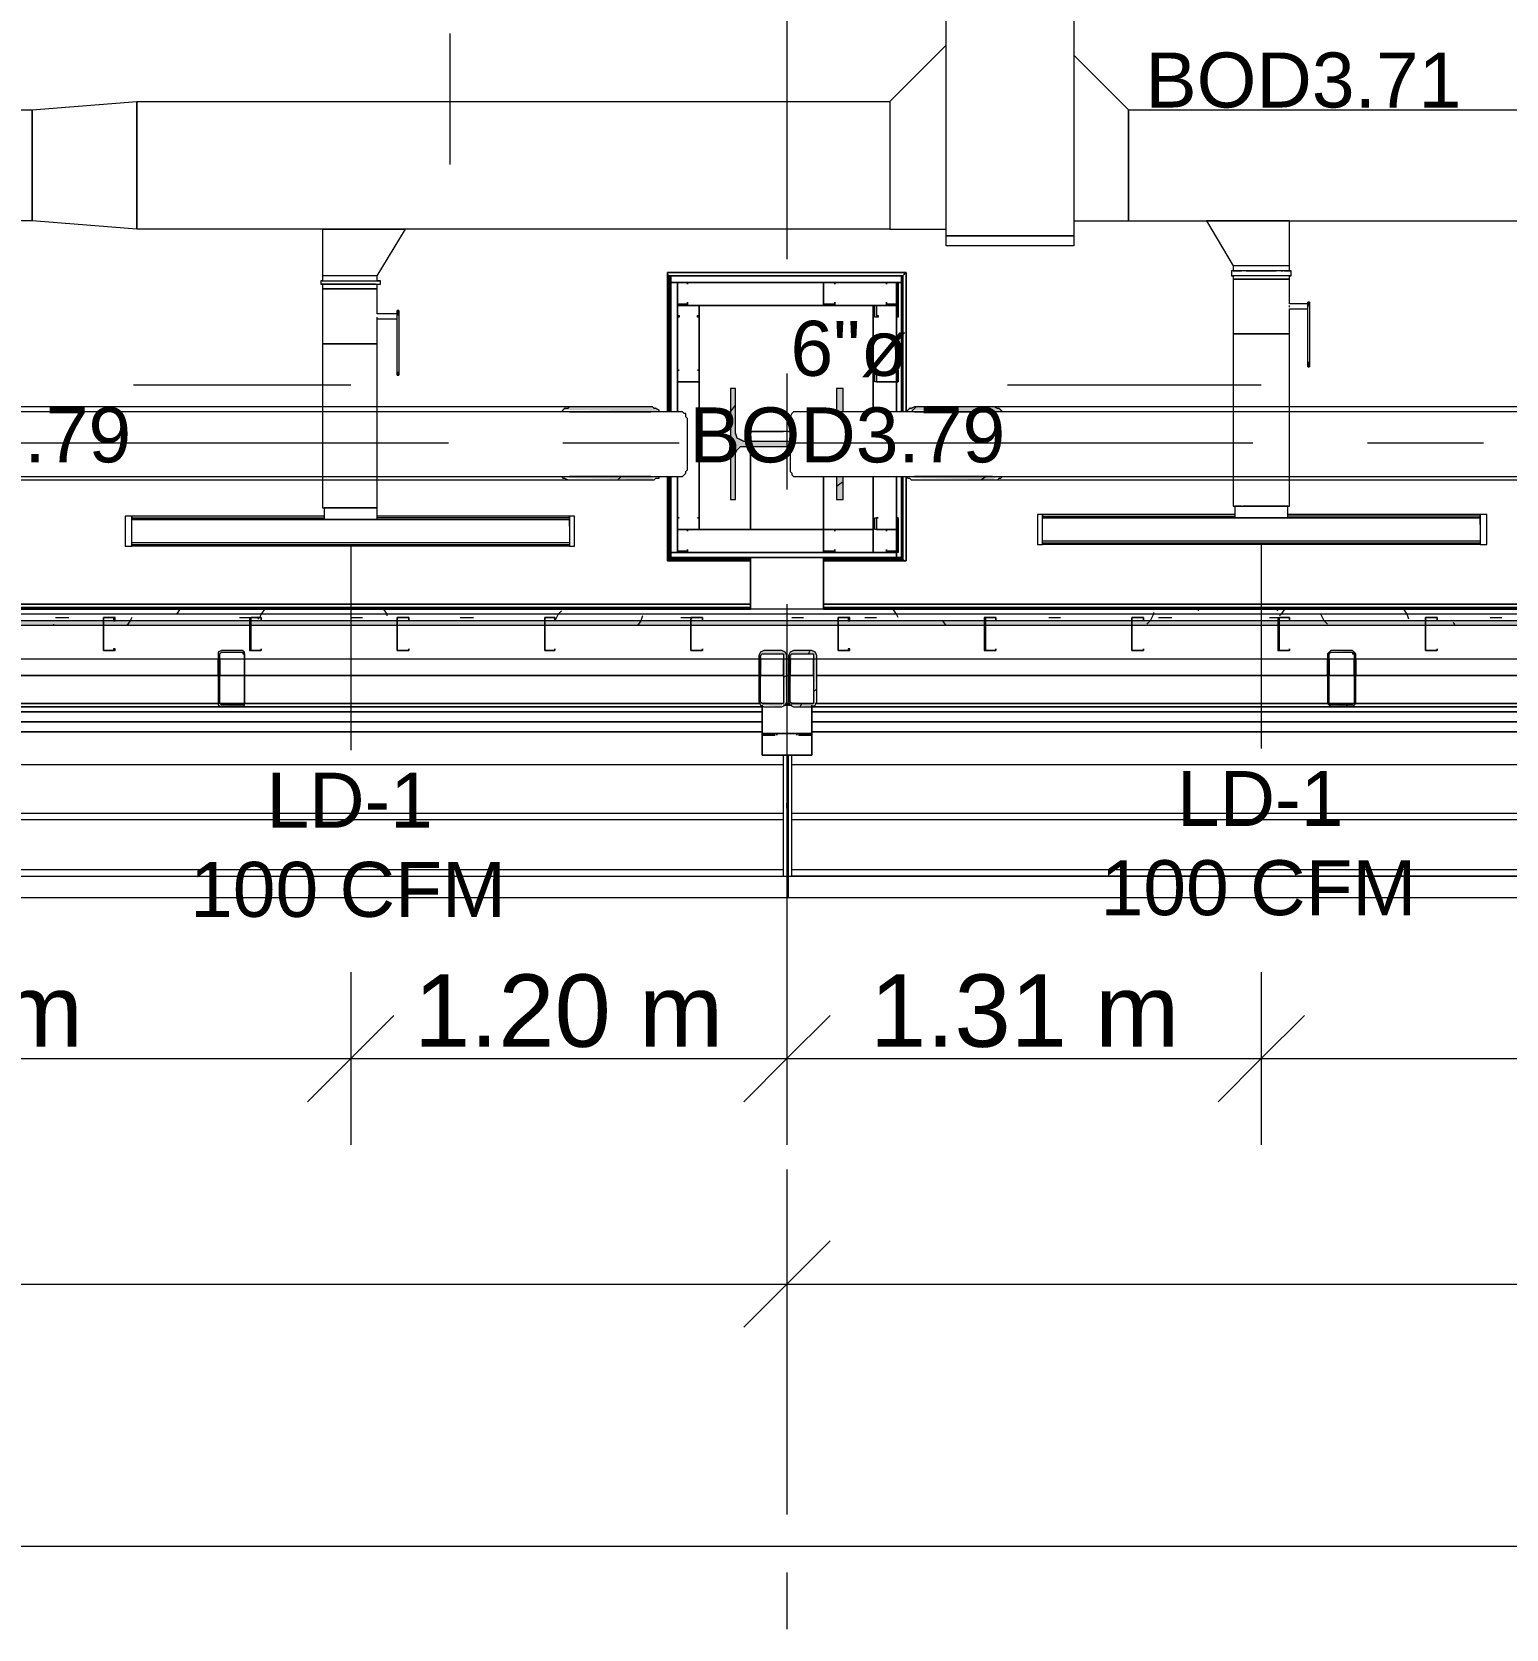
# Model space of a CAD drawing. Header units: metres. Extents: x -2 to 237, y -8 to 52.
# Drawn here: x 14.721 to 18.795, y 7.366 to 11.78 of the extents above; entities that cross this region are included whole.
import ezdxf

# ---------------------------------------------------------------- set-up
doc = ezdxf.new("R2010")
doc.units = ezdxf.units.M
doc.layers.add('HVAC - Ductos', color=5, linetype='Continuous', lineweight=0)
doc.layers.add('PDF3_Text', color=7, linetype='Continuous', lineweight=0)
doc.layers.add('PDF3_Geometry', color=7, linetype='Continuous', lineweight=0, true_color=0xaaaaaa)
doc.layers.add('PDF3_Solid Fills', color=7, linetype='Continuous', lineweight=0, true_color=0xffffff)
doc.styles.add('PDF Helvetica', font='')
doc.styles.get('PDF Helvetica').set_extended_font_data('Helvetica')

msp = doc.modelspace()

# ---------------------------------------------------------------- hatches: boundary and pattern name
at = {"layer": 'PDF3_Solid Fills', "lineweight": 0, "transparency": 33554559}
h = msp.add_hatch(color=256, dxfattribs=at)
h.paths.add_polyline_path([(16.9449, 10.5518), (16.9449, 10.4876), (16.9632, 10.4876), (16.9632, 10.5518)])
h.paths.add_polyline_path([(16.6653, 10.6709), (16.6653, 10.7947), (16.6516, 10.7947), (16.6516, 10.4876), (16.6653, 10.4876), (16.6653, 10.6206), (16.6699, 10.6297), (16.6745, 10.6343), (16.8165, 10.6343), (16.8165, 10.648), (16.6882, 10.6526), (16.6791, 10.6572), (16.6699, 10.6572), (16.6699, 10.6709)])
h.paths.add_polyline_path([(16.9632, 10.7306), (16.9632, 10.7947), (16.9449, 10.7947), (16.9449, 10.7306)])
h = msp.add_hatch(color=256, dxfattribs=at)
h.paths.add_polyline_path([(16.1932, 10.5518), (16.207, 10.5472), (16.4361, 10.5426), (16.4361, 10.5472), (16.4453, 10.5518)])
h.paths.add_polyline_path([(16.4545, 10.7352), (16.4453, 10.7443), (16.1932, 10.7443), (16.1886, 10.7397), (16.1841, 10.7352), (16.4545, 10.7306)])
h = msp.add_hatch(color=256, dxfattribs=at)
h.paths.add_polyline_path([(17.1466, 10.5518), (17.1603, 10.5472), (17.3803, 10.5426), (17.3803, 10.5472), (17.3941, 10.5518)])
h.paths.add_polyline_path([(17.4033, 10.7352), (17.3941, 10.7443), (17.1466, 10.7443), (17.142, 10.7397), (17.1374, 10.7352), (17.4033, 10.7306)])
h = msp.add_hatch(color=256, dxfattribs=at)
h.paths.add_polyline_path([(7.6086, 10.1393), (7.6086, 10.153), (7.0265, 10.153), (7.0265, 10.1393)])
h.paths.add_polyline_path([(57.9571, 10.153), (57.9571, 10.1393), (58.6858, 10.1393), (58.6858, 10.153)])
h.paths.add_polyline_path([(57.1457, 10.153), (57.1457, 10.1393), (57.9525, 10.1393), (57.9525, 10.153)])
h.paths.add_polyline_path([(55.1153, 10.153), (55.1153, 10.1393), (57.1412, 10.1393), (57.1412, 10.153)])
h.paths.add_polyline_path([(53.0849, 10.153), (53.0849, 10.1393), (55.1107, 10.1393), (55.1107, 10.153)])
h.paths.add_polyline_path([(52.2736, 10.153), (52.2736, 10.1393), (53.0803, 10.1393), (53.0803, 10.153)])
h.paths.add_polyline_path([(50.2432, 10.153), (50.2432, 10.1393), (52.2691, 10.1393), (52.2691, 10.153)])
h.paths.add_polyline_path([(47.4015, 10.153), (47.4015, 10.1393), (50.2386, 10.1393), (50.2386, 10.153)])
h.paths.add_polyline_path([(45.3711, 10.153), (45.3711, 10.1393), (47.3969, 10.1393), (47.3969, 10.153)])
h.paths.add_polyline_path([(42.5294, 10.153), (42.5294, 10.1393), (45.3665, 10.1393), (45.3665, 10.153)])
h.paths.add_polyline_path([(40.4989, 10.153), (40.4989, 10.1393), (42.5248, 10.1393), (42.5248, 10.153)])
h.paths.add_polyline_path([(39.6877, 10.153), (39.6877, 10.1393), (40.4943, 10.1393), (40.4943, 10.153)])
h.paths.add_polyline_path([(37.6572, 10.153), (37.6572, 10.1393), (39.6831, 10.1393), (39.6831, 10.153)])
h.paths.add_polyline_path([(35.6268, 10.153), (35.6268, 10.1393), (37.6527, 10.1393), (37.6527, 10.153)])
h.paths.add_polyline_path([(34.8155, 10.153), (34.8155, 10.1393), (35.6222, 10.1393), (35.6222, 10.153)])
h.paths.add_polyline_path([(32.7851, 10.153), (32.7851, 10.1393), (34.8109, 10.1393), (34.8109, 10.153)])
h.paths.add_polyline_path([(30.7546, 10.153), (30.7546, 10.1393), (32.7805, 10.1393), (32.7805, 10.153)])
h.paths.add_polyline_path([(29.9434, 10.153), (29.9434, 10.1393), (30.75, 10.1393), (30.75, 10.153)])
h.paths.add_polyline_path([(27.913, 10.153), (27.913, 10.1393), (29.9388, 10.1393), (29.9388, 10.153)])
h.paths.add_polyline_path([(25.0712, 10.153), (25.0712, 10.1393), (27.9084, 10.1393), (27.9084, 10.153)])
h.paths.add_polyline_path([(23.0408, 10.153), (23.0408, 10.1393), (25.0666, 10.1393), (25.0666, 10.153)])
h.paths.add_polyline_path([(20.1991, 10.153), (20.1991, 10.1393), (23.0362, 10.1393), (23.0362, 10.153)])
h.paths.add_polyline_path([(18.1687, 10.153), (18.1687, 10.1393), (20.1945, 10.1393), (20.1945, 10.153)])
h.paths.add_polyline_path([(17.3574, 10.153), (17.3574, 10.1393), (18.1641, 10.1393), (18.1641, 10.153)])
h.paths.add_polyline_path([(15.327, 10.153), (15.327, 10.1393), (17.3528, 10.1393), (17.3528, 10.153)])
h.paths.add_polyline_path([(13.2966, 10.153), (13.2966, 10.1393), (15.3224, 10.1393), (15.3224, 10.153)])
h.paths.add_polyline_path([(12.4853, 10.153), (12.4853, 10.1393), (13.292, 10.1393), (13.292, 10.153)])
h.paths.add_polyline_path([(10.4548, 10.153), (10.4548, 10.1393), (12.4807, 10.1393), (12.4807, 10.153)])
h.paths.add_polyline_path([(8.4244, 10.153), (8.4244, 10.1393), (10.4502, 10.1393), (10.4502, 10.153)])
h.paths.add_polyline_path([(7.6131, 10.153), (7.6131, 10.1393), (8.4198, 10.1393), (8.4198, 10.153)])
h = msp.add_hatch(color=256, dxfattribs=at)
h.paths.add_polyline_path([(15.2445, 9.9193), (15.3035, 9.9147), (15.3041, 9.9147), (15.3041, 9.9193)])
h.paths.add_polyline_path([(15.3041, 10.066), (15.3086, 10.0614), (15.3086, 10.0706), (15.2353, 10.0706), (15.2353, 9.9193), (15.2445, 9.9238), (15.2399, 9.9238), (15.2399, 10.066)])
h.paths.add_polyline_path([(15.3086, 9.9238), (15.3041, 9.9238), (15.3086, 9.9193)])
for points in [[(16.7432, 9.9193), (16.7932, 9.9147), (16.7937, 9.9147), (16.7937, 9.9193), (16.8028, 9.9238), (16.8074, 10.0645), (16.8074, 10.066), (16.8028, 10.0706), (16.7341, 10.0706), (16.7295, 10.0614), (16.7295, 9.9284), (16.7341, 9.933), (16.7387, 10.0614), (16.7982, 10.0614), (16.7982, 9.9238), (16.7387, 9.9284), (16.7341, 9.9284), (16.7341, 9.9193)], [(16.8257, 9.9193), (16.8757, 9.9147), (16.8762, 9.9147), (16.8762, 9.9193), (16.8853, 9.9238), (16.8899, 10.0653), (16.8899, 10.066), (16.8853, 10.0706), (16.8165, 10.0706), (16.8119, 10.0614), (16.8119, 9.9284), (16.8165, 9.933), (16.8211, 10.0614), (16.8807, 10.0614), (16.8807, 9.9238), (16.8211, 9.9284), (16.8165, 9.9284), (16.8165, 9.9193)]]:
    msp.add_hatch(color=256, dxfattribs=at).paths.add_polyline_path(points)
h = msp.add_hatch(color=256, dxfattribs=at)
h.paths.add_polyline_path([(18.3061, 10.0706), (18.3703, 10.066), (18.3749, 10.0614), (18.3749, 9.9238), (18.3795, 10.066), (18.3749, 10.0706)])
h.paths.add_polyline_path([(18.3749, 9.9238), (18.3703, 9.9238), (18.3749, 9.9193)])
h.paths.add_polyline_path([(18.3061, 10.066), (18.3016, 10.066), (18.3016, 9.9238)])
h.paths.add_polyline_path([(18.3107, 9.9193), (18.3107, 9.9238), (18.3061, 9.9238)])
h.paths.add_polyline_path([(18.3107, 9.9193), (18.3698, 9.9147), (18.3703, 9.9147), (18.3703, 9.9193)])

# ---------------------------------------------------------------- linework, layer by layer
at = {"layer": 'HVAC - Ductos', "lineweight": 0}
for points in [[(17.2474, 11.2164), (17.2474, 11.8489), (17.6003, 11.8489), (17.6003, 11.2164)], [(17.2474, 11.2347), (17.2474, 11.7435), (17.0915, 11.5876), (17.0915, 11.2347), (15.0107, 11.2347), (15.0107, 11.5876), (17.0915, 11.5876), (17.0915, 11.2347)], [(14.722, 11.2576), (12.774, 11.2576), (12.774, 11.5647), (14.722, 11.5647)], [(17.6003, 11.1889), (17.2474, 11.1889), (17.2474, 11.2164), (17.6003, 11.2164)], [(18.1961, 11.1064), (18.1915, 11.1064), (18.1824, 11.1064), (18.1733, 11.1064), (18.1549, 11.1064), (18.1366, 11.1064), (18.1183, 11.1064), (18.0999, 11.1064), (18.0815, 11.1064), (18.0633, 11.1064), (18.0541, 11.1064), (18.0449, 11.1064), (18.0403, 11.1064), (18.0403, 11.0972), (18.0449, 11.0972), (18.0541, 11.0972), (18.0633, 11.0972), (18.0815, 11.0972), (18.0999, 11.0972), (18.1183, 11.0972), (18.1366, 11.0972), (18.1549, 11.0972), (18.1733, 11.0972), (18.1824, 11.0972), (18.1915, 11.0972), (18.1961, 11.0972)], [(18.1961, 10.9459), (18.1915, 10.9459), (18.1824, 10.9459), (18.1733, 10.9459), (18.1549, 10.9459), (18.1366, 10.9459), (18.1183, 10.9459), (18.0999, 10.9459), (18.0815, 10.9459), (18.0633, 10.9459), (18.0541, 10.9459), (18.0449, 10.9459), (18.0403, 10.9459), (18.0403, 10.4693), (18.0449, 10.4693), (18.0541, 10.4693), (18.0633, 10.4693), (18.0815, 10.4693), (18.0999, 10.4693), (18.1183, 10.4693), (18.1366, 10.4693), (18.1549, 10.4693), (18.1733, 10.4693), (18.1824, 10.4693), (18.1915, 10.4693), (18.1961, 10.4693)], [(15.6753, 10.9184), (15.6662, 10.9184), (15.657, 10.9184), (15.6386, 10.9184), (15.6203, 10.9184), (15.602, 10.9184), (15.5836, 10.9184), (15.5653, 10.9184), (15.547, 10.9184), (15.5332, 10.9184), (15.5286, 10.9184), (15.5241, 10.9184), (15.5241, 10.4647), (15.5286, 10.4647), (15.5332, 10.4647), (15.547, 10.4647), (15.5653, 10.4647), (15.5836, 10.4647), (15.602, 10.4647), (15.6203, 10.4647), (15.6386, 10.4647), (15.657, 10.4647), (15.6662, 10.4647), (15.6753, 10.4647)], [(18.2466, 10.868), (18.2466, 10.8634), (18.2466, 10.8589), (18.2466, 10.8543), (18.2466, 10.8589), (18.2466, 10.8634)], [(18.2512, 10.868), (18.2512, 10.8634), (18.2512, 10.8589), (18.2512, 10.8543), (18.2512, 10.8589), (18.2512, 10.8634)], [(15.7303, 10.8405), (15.7303, 10.836), (15.7303, 10.8314), (15.7303, 10.836)], [(15.7349, 10.8405), (15.7349, 10.836), (15.7349, 10.8314), (15.7349, 10.836)], [(15.5286, 10.4326), (15.5378, 10.4326), (15.547, 10.4326), (15.5653, 10.4326), (15.5836, 10.4326), (15.602, 10.4326), (15.6203, 10.4326), (15.6386, 10.4326), (15.6524, 10.4326), (15.6662, 10.4326), (15.6753, 10.4326), (15.6753, 10.4647), (15.6662, 10.4647), (15.6524, 10.4647), (15.6386, 10.4647), (15.6203, 10.4647), (15.602, 10.4647), (15.5836, 10.4647), (15.5653, 10.4647), (15.547, 10.4647), (15.5378, 10.4647), (15.5286, 10.4647)], [(14.9786, 10.3593), (14.997, 10.3593), (14.997, 10.4418), (14.9786, 10.4418)], [(14.997, 10.4326), (16.207, 10.4326), (14.997, 10.4326), (16.207, 10.4326), (16.207, 10.3684), (14.997, 10.3684)], [(16.2208, 10.3593), (16.2208, 10.4418), (16.207, 10.4418), (16.207, 10.3593)], [(17.4995, 10.3638), (17.5133, 10.3638), (17.5133, 10.4464), (17.4995, 10.4464)], [(17.5133, 10.4372), (18.7233, 10.4372), (17.5133, 10.4372), (18.7233, 10.4372), (18.7233, 10.373), (17.5133, 10.373)], [(18.7416, 10.3638), (18.7416, 10.4464), (18.7233, 10.4464), (18.7233, 10.3638)]]:
    msp.add_lwpolyline(points, close=True, dxfattribs=at)
for points in [[(15.877, 11.4134), (15.877, 11.7755)], [(17.6003, 11.716), (17.6003, 11.2576)], [(17.6003, 11.716), (17.7516, 11.5647), (17.7516, 11.2576)], [(14.722, 11.5647), (15.0107, 11.5876)], [(14.722, 11.2576), (14.722, 11.5647)], [(15.0107, 11.5876), (15.0107, 11.2347)], [(17.7516, 11.2576), (17.7516, 11.5647), (20.8316, 11.5647)], [(15.0107, 11.2347), (14.722, 11.2576)], [(17.6003, 11.2576), (17.7516, 11.2576)], [(17.7516, 11.2576), (20.8316, 11.2576)], [(18.1961, 11.1339), (18.1961, 11.2576), (18.187, 11.2576), (18.1733, 11.2576), (18.1458, 11.2576), (18.1183, 11.2576), (18.0403, 11.2576), (18.0128, 11.2576), (17.9899, 11.2576), (17.9716, 11.2576), (17.967, 11.2576), (18.0403, 11.1339)], [(17.967, 11.2576), (17.9716, 11.2576), (17.9899, 11.2576), (18.0128, 11.2576), (18.0403, 11.2576), (18.1183, 11.2576), (18.1458, 11.2576), (18.1733, 11.2576), (18.187, 11.2576), (18.1961, 11.2576)], [(15.6753, 11.1064), (15.7532, 11.2347), (15.7486, 11.2347), (15.7303, 11.2347), (15.7074, 11.2347), (15.6753, 11.2347), (15.602, 11.2347), (15.5699, 11.2347), (15.547, 11.2347), (15.5286, 11.2347), (15.5241, 11.2347), (15.5241, 11.1064)], [(15.5241, 11.2347), (15.5286, 11.2347), (15.547, 11.2347), (15.5699, 11.2347), (15.602, 11.2347), (15.6753, 11.2347), (15.7074, 11.2347), (15.7303, 11.2347), (15.7486, 11.2347), (15.7532, 11.2347)], [(18.1824, 11.1201), (18.1915, 11.1201), (18.1961, 11.1201), (18.1961, 11.1339), (18.1915, 11.1339), (18.1824, 11.1339), (18.1733, 11.1339), (18.1549, 11.1339), (18.1366, 11.1339), (18.1183, 11.1339), (18.0999, 11.1339), (18.0815, 11.1339), (18.0633, 11.1339), (18.0541, 11.1339), (18.0449, 11.1339), (18.0403, 11.1339), (18.0403, 11.1201), (18.0449, 11.1201), (18.0541, 11.1201), (18.0633, 11.1201)], [(18.0907, 11.1339), (18.0861, 11.1339)], [(18.1503, 11.1339), (18.1458, 11.1339)], [(15.5241, 11.0926), (15.5195, 11.0926), (15.5286, 11.0926), (15.5424, 11.0926), (15.5607, 11.0926), (15.5791, 11.0926), (15.602, 11.0926), (15.6203, 11.0926), (15.6432, 11.0926), (15.6616, 11.0926), (15.6708, 11.0926), (15.6799, 11.0926), (15.6845, 11.0926), (15.6799, 11.0926), (15.6753, 11.0926), (15.6753, 11.1064), (15.6662, 11.1064), (15.657, 11.1064), (15.6386, 11.1064), (15.6203, 11.1064), (15.602, 11.1064), (15.5836, 11.1064), (15.5653, 11.1064), (15.547, 11.1064), (15.5332, 11.1064), (15.5286, 11.1064), (15.5241, 11.1064), (15.5241, 11.0926), (15.5286, 11.0926), (15.5332, 11.0926)], [(15.5195, 11.0926), (15.5195, 11.0834)], [(15.5241, 11.0834), (15.5195, 11.0834), (15.5286, 11.0834), (15.5424, 11.0834), (15.5607, 11.0834), (15.5791, 11.0834), (15.602, 11.0834), (15.6203, 11.0834), (15.6432, 11.0834), (15.6616, 11.0834), (15.6708, 11.0834), (15.6799, 11.0834), (15.6845, 11.0834), (15.6845, 11.0926)], [(15.6708, 11.0834), (15.6662, 11.0834), (15.657, 11.0834), (15.6386, 11.0834), (15.6203, 11.0834), (15.602, 11.0834), (15.5836, 11.0834), (15.5653, 11.0834), (15.547, 11.0834), (15.5332, 11.0834), (15.5286, 11.0834), (15.5241, 11.0834), (15.5241, 11.0697), (15.5286, 11.0697), (15.5332, 11.0697), (15.547, 11.0697), (15.5653, 11.0697), (15.5836, 11.0697), (15.602, 11.0697), (15.6203, 11.0697), (15.6386, 11.0697), (15.657, 11.0697), (15.6662, 11.0697), (15.6753, 11.0697), (15.6753, 11.0834), (15.6799, 11.0834), (15.6845, 11.0834)], [(15.5424, 11.0926), (15.547, 11.0926)], [(15.5607, 11.0926), (15.5653, 11.0926), (15.5836, 11.0926), (15.602, 11.0926), (15.6203, 11.0926), (15.6386, 11.0926), (15.6432, 11.0926)], [(15.5745, 11.1064), (15.5699, 11.1064)], [(15.6341, 11.1064), (15.6295, 11.1064), (15.6249, 11.1064)], [(15.657, 11.0926), (15.6616, 11.0926)], [(15.6662, 11.0926), (15.6708, 11.0926)], [(18.1961, 11.1201), (18.2007, 11.1201), (18.1961, 11.1201), (18.1915, 11.1201), (18.1779, 11.1201), (18.1595, 11.1201), (18.1412, 11.1201), (18.1183, 11.1201), (18.0953, 11.1201), (18.077, 11.1201), (18.0587, 11.1201), (18.0449, 11.1201), (18.0403, 11.1201), (18.0357, 11.1201), (18.0357, 11.1064), (18.0403, 11.1064)], [(18.0403, 11.1201), (18.0357, 11.1201)], [(18.1961, 11.1064), (18.2007, 11.1064), (18.1961, 11.1064), (18.1915, 11.1064), (18.1779, 11.1064), (18.1595, 11.1064), (18.1412, 11.1064), (18.1183, 11.1064), (18.0953, 11.1064), (18.077, 11.1064), (18.0587, 11.1064), (18.0449, 11.1064), (18.0403, 11.1064), (18.0357, 11.1064)], [(18.2466, 11.0193), (18.2466, 11.0239), (18.2466, 11.0284), (18.1961, 11.0284), (18.1961, 11.0972), (18.1915, 11.0972), (18.1824, 11.0972), (18.1733, 11.0972), (18.1549, 11.0972), (18.1366, 11.0972), (18.1183, 11.0972), (18.0999, 11.0972), (18.0815, 11.0972), (18.0633, 11.0972), (18.0541, 11.0972), (18.0449, 11.0972), (18.0403, 11.0972), (18.0403, 10.9459), (18.0449, 10.9459), (18.0541, 10.9459), (18.0633, 10.9459), (18.0815, 10.9459), (18.0999, 10.9459), (18.1183, 10.9459), (18.1366, 10.9459), (18.1549, 10.9459), (18.1733, 10.9459), (18.1824, 10.9459), (18.1915, 10.9459), (18.1961, 10.9459), (18.1961, 11.0147), (18.2466, 11.0147)], [(18.077, 11.1201), (18.0815, 11.1201), (18.0999, 11.1201), (18.1183, 11.1201), (18.1366, 11.1201), (18.1549, 11.1201), (18.1595, 11.1201)], [(18.1733, 11.1201), (18.1779, 11.1201)], [(18.2007, 11.1064), (18.2007, 11.1201)], [(15.7303, 10.8405), (15.7303, 10.9964), (15.7303, 11.001), (15.7303, 11.0056), (15.7303, 11.0102), (15.7303, 11.0056), (15.7303, 11.001), (15.7303, 10.9964), (15.7303, 11.001), (15.6753, 11.001), (15.6753, 11.0697), (15.6662, 11.0697), (15.657, 11.0697), (15.6386, 11.0697), (15.6203, 11.0697), (15.602, 11.0697), (15.5836, 11.0697), (15.5653, 11.0697), (15.547, 11.0697), (15.5332, 11.0697), (15.5286, 11.0697), (15.5241, 11.0697), (15.5241, 10.9184), (15.5286, 10.9184), (15.5332, 10.9184), (15.547, 10.9184), (15.5653, 10.9184), (15.5836, 10.9184), (15.602, 10.9184), (15.6203, 10.9184), (15.6386, 10.9184), (15.657, 10.9184), (15.6662, 10.9184), (15.6753, 10.9184), (15.6753, 10.9872), (15.7303, 10.9872)], [(15.6753, 10.9872), (15.6753, 10.9918)], [(15.7303, 11.0102), (15.7303, 11.0056), (15.7303, 11.0102)], [(15.7349, 11.0102), (15.7303, 11.0102)], [(15.7349, 11.0102), (15.7349, 11.0056), (15.7349, 11.0102)], [(15.7349, 10.9964), (15.7349, 11.001), (15.7349, 11.0056), (15.7349, 11.0102), (15.7349, 11.0056), (15.7349, 11.001), (15.7349, 10.9964), (15.7349, 10.8405)], [(18.1961, 11.0193), (18.1961, 11.0239)], [(18.2512, 11.033), (18.2466, 11.033)], [(18.2466, 10.868), (18.2466, 11.0193), (18.2466, 11.0239), (18.2466, 11.0284), (18.2466, 11.033), (18.2466, 11.0284), (18.2466, 11.0239)], [(18.2512, 11.0193), (18.2512, 11.0239), (18.2512, 11.0284), (18.2512, 11.033), (18.2512, 11.0284), (18.2512, 11.0239), (18.2512, 11.0193), (18.2512, 10.868)], [(18.2466, 10.8543), (18.2466, 10.8589), (18.2466, 10.8543)], [(18.2512, 10.8543), (18.2512, 10.8589), (18.2512, 10.8543)], [(15.7303, 10.8314), (15.7349, 10.8314)], [(18.2466, 10.8543), (18.2512, 10.8543)], [(15.602, 10.8039), (15.0016, 10.8039)], [(18.1183, 10.8039), (17.417, 10.8039)], [(18.0633, 10.4693), (18.0541, 10.4693), (18.0449, 10.4693), (18.0449, 10.4372), (18.0541, 10.4372), (18.0633, 10.4372)], [(18.0678, 10.4372), (18.0815, 10.4372), (18.0999, 10.4372), (18.1183, 10.4372), (18.1366, 10.4372), (18.1549, 10.4372), (18.1733, 10.4372), (18.1824, 10.4372), (18.1915, 10.4372), (18.1915, 10.4693), (18.1824, 10.4693), (18.1733, 10.4693), (18.1549, 10.4693), (18.1366, 10.4693), (18.1183, 10.4693), (18.0999, 10.4693), (18.0815, 10.4693), (18.0678, 10.4693)], [(18.1915, 10.4693), (18.1961, 10.4693)], [(14.997, 10.4143), (14.997, 10.4188), (14.997, 10.4234), (14.997, 10.4418), (14.997, 10.4372), (15.5286, 10.4372)], [(15.5286, 10.4418), (14.997, 10.4418)], [(14.997, 10.4188), (14.997, 10.4234), (14.997, 10.428)], [(16.207, 10.4143), (16.207, 10.4188), (16.207, 10.4234), (16.207, 10.4418), (16.207, 10.4372), (15.6753, 10.4372)], [(16.207, 10.4418), (15.6753, 10.4418)], [(16.207, 10.428), (16.207, 10.4234), (16.207, 10.4188)], [(17.5133, 10.4188), (17.5133, 10.4234), (17.5133, 10.428), (17.5133, 10.4464), (17.5133, 10.4418), (18.0449, 10.4418)], [(18.0449, 10.4464), (17.5133, 10.4464)], [(17.5133, 10.4234), (17.5133, 10.428), (17.5133, 10.4326)], [(18.7233, 10.4188), (18.7233, 10.4234), (18.7233, 10.428), (18.7233, 10.4464), (18.7233, 10.4418), (18.1915, 10.4418)], [(18.7233, 10.4464), (18.1915, 10.4464)], [(18.7233, 10.4326), (18.7233, 10.428), (18.7233, 10.4234)], [(16.207, 10.3914), (16.207, 10.3822), (16.207, 10.3638), (16.207, 10.3593), (14.997, 10.3593), (14.997, 10.3638), (14.997, 10.3822), (14.997, 10.3914)], [(14.997, 10.3776), (14.997, 10.3822), (14.997, 10.3868)], [(16.207, 10.3868), (16.207, 10.3822), (16.207, 10.3776)], [(18.7233, 10.3959), (18.7233, 10.3868), (18.7233, 10.3684), (18.7233, 10.3638), (17.5133, 10.3638), (17.5133, 10.3684), (17.5133, 10.3868), (17.5133, 10.3959)], [(17.5133, 10.3822), (17.5133, 10.3868), (17.5133, 10.3914)], [(18.7233, 10.3914), (18.7233, 10.3868), (18.7233, 10.3822)], [(14.997, 10.3638), (16.207, 10.3638)], [(15.602, 10.3593), (15.602, 9.7956)], [(17.5133, 10.3684), (18.7233, 10.3684)], [(18.1183, 10.3638), (18.1183, 9.8001)]]:
    msp.add_lwpolyline(points, dxfattribs=at)
at = {"layer": 'HVAC - Ductos', "color": 252, "lineweight": 0, "true_color": 0x939598}
for points in [[(15.602, 9.1814), (15.602, 8.943), (15.602, 8.7047)], [(16.8074, 9.1814), (16.8074, 8.943), (16.8074, 8.7047)], [(18.1183, 9.1814), (18.1183, 8.943), (18.1183, 8.7047)], [(15.7211, 9.0622), (15.602, 8.943), (15.4828, 8.8238)], [(16.9266, 9.0622), (16.8074, 8.943), (16.6882, 8.8238)], [(18.2374, 9.0622), (18.1183, 8.943), (17.9991, 8.8238)], [(7.3656, 8.943), (8.9194, 8.943), (11.1194, 8.943), (13.2644, 8.943), (15.602, 8.943), (16.8074, 8.943), (18.1183, 8.943), (20.3183, 8.943), (22.5137, 8.943), (24.7092, 8.943), (26.0062, 8.943), (27.34, 8.943), (29.3934, 8.943), (31.8455, 8.943)], [(16.8074, 8.558), (16.8074, 8.3196), (16.8074, 8.0814)], [(16.9266, 8.4388), (16.8074, 8.3196), (16.6882, 8.2005)], [(7.3656, 8.3196), (16.8074, 8.3196), (26.0062, 8.3196), (35.2051, 8.3196), (44.4086, 8.3196), (53.6074, 8.3196), (58.4429, 8.3196)], [(7.3656, 7.5955), (58.4429, 7.5955)]]:
    msp.add_lwpolyline(points, dxfattribs=at)
at = {"layer": 'PDF3_Geometry', "lineweight": 0}
for points in [[(44.8348, 23.9902), (44.8348, 23.9857), (45.261, 23.9857), (45.3756, 23.9857), (45.3756, 24.1094), (44.8348, 24.1094), (44.8348, 34.0599), (45.3206, 34.0599), (45.3206, 34.1699), (58.6399, 34.1699), (58.6399, 24.0086), (57.0037, 24.0086), (57.0037, 23.9902), (58.6399, 23.9902), (58.6399, 22.5006), (57.5812, 22.5006), (57.5812, 22.4869), (58.6399, 22.4869), (58.6399, 10.1851), (7.0265, 10.1851)], [(58.6537, 22.4869), (58.6537, 10.1851), (58.6537, 10.1714), (7.0265, 10.1714)], [(16.8074, 12.4218), (16.8074, 11.1522)], [(7.0265, 10.0476), (58.7775, 10.0476), (58.7775, 10.0706), (58.7775, 10.1393), (58.7775, 10.1851), (58.7775, 10.4784), (58.7775, 10.8818), (58.7775, 11.2897), (58.7775, 11.693)], [(17.1282, 11.1064), (16.4866, 11.1064), (17.1282, 11.1064)], [(16.8074, 10.836), (16.8074, 10.5151)], [(16.8165, 10.648), (16.6882, 10.648), (16.6791, 10.6526), (16.6699, 10.6572), (16.6653, 10.6709), (16.6653, 10.7947), (16.6516, 10.7947), (16.6516, 10.4876), (16.6653, 10.4876), (16.6653, 10.616), (16.6699, 10.6252), (16.6791, 10.6343), (16.6882, 10.6343), (16.8165, 10.6343)], [(16.9632, 10.7306), (16.9632, 10.7947), (16.9449, 10.7947), (16.9449, 10.7306)], [(16.2162, 10.7443), (12.4716, 10.7443), (12.467, 10.7443), (12.4624, 10.7397), (12.4578, 10.7352), (12.4532, 10.7306), (12.4532, 10.726), (12.4532, 10.7214), (12.4532, 10.5655), (12.4532, 10.5564), (12.4532, 10.5518), (12.4578, 10.5472), (12.4624, 10.5426), (12.467, 10.5426), (12.4716, 10.5426), (16.2162, 10.5426)], [(12.609, 10.5518), (16.5141, 10.5518), (16.5187, 10.5518), (16.5232, 10.5564), (16.5278, 10.561), (16.5278, 10.5655), (16.5324, 10.5701), (16.5324, 10.5747), (16.5324, 10.7076), (16.5324, 10.7122), (16.5278, 10.7168), (16.5278, 10.726), (16.5232, 10.726), (16.5187, 10.7306), (16.5141, 10.7306), (12.609, 10.7306)], [(16.4545, 10.7306), (16.4545, 10.7352), (16.4453, 10.7397), (16.4407, 10.7397), (16.4361, 10.7443), (16.427, 10.7443), (16.2162, 10.7443), (16.207, 10.7443), (16.2024, 10.7397), (16.1932, 10.7397), (16.1886, 10.7352), (16.1841, 10.7306)], [(16.207, 10.7306), (16.2116, 10.7306), (16.2162, 10.7306), (16.427, 10.7306), (16.4315, 10.7306)], [(16.6516, 10.7306), (16.6653, 10.7488)], [(21.0287, 10.7306), (16.8303, 10.7306), (16.8257, 10.7306), (16.8211, 10.726), (16.8165, 10.7168), (16.8165, 10.7122), (16.8165, 10.7076), (16.8165, 10.5747), (16.8165, 10.5701), (16.8165, 10.5655), (16.8211, 10.561), (16.8211, 10.5564), (16.8257, 10.5518), (16.8303, 10.5518), (21.0287, 10.5518)], [(17.4033, 10.7306), (17.3987, 10.7352), (17.3941, 10.7397), (17.3895, 10.7397), (17.3803, 10.7443), (17.3757, 10.7443), (17.1649, 10.7443), (17.1603, 10.7443), (17.1512, 10.7397), (17.1466, 10.7397), (17.142, 10.7352), (17.1374, 10.7306)], [(17.1512, 10.7306), (17.1649, 10.7443)], [(17.1603, 10.7306), (17.1649, 10.7306), (17.3757, 10.7306), (17.3803, 10.7306)], [(20.9737, 10.7306), (20.9691, 10.7352), (20.9645, 10.7397), (20.9599, 10.7443), (20.9553, 10.7443), (17.3757, 10.7443)], [(15.8724, 10.6434), (14.6028, 10.6434)], [(16.5095, 10.6434), (16.1886, 10.6434)], [(16.8165, 10.6755), (16.8119, 10.6755), (16.8165, 10.6755), (16.7065, 10.6755), (16.7845, 10.6755), (16.7891, 10.6755), (16.7937, 10.6755), (16.7982, 10.6755), (16.7937, 10.6755), (16.7891, 10.6755), (16.7845, 10.6755)], [(18.0953, 10.6434), (16.8257, 10.6434)], [(18.7324, 10.6434), (18.4116, 10.6434)], [(16.1841, 10.5518), (16.1886, 10.5472), (16.1932, 10.5472), (16.2024, 10.5426), (16.207, 10.5426), (16.2162, 10.5426), (16.427, 10.5426), (16.4361, 10.5426), (16.4407, 10.5426), (16.4453, 10.5472), (16.4545, 10.5472), (16.4545, 10.5518)], [(16.4315, 10.5518), (16.427, 10.5518), (16.2162, 10.5518), (16.2116, 10.5518), (16.207, 10.5518)], [(16.3399, 10.5426), (16.3491, 10.5518)], [(16.4866, 10.5518), (16.4866, 10.3272), (16.4866, 10.5518)], [(16.5049, 10.5518), (16.5049, 10.4051)], [(16.5049, 10.341), (16.5049, 10.5518)], [(16.9082, 10.4051), (16.9082, 10.5518), (16.9082, 10.4051)], [(16.9449, 10.5518), (16.9449, 10.4876), (16.9632, 10.4876), (16.9632, 10.5518)], [(17.1374, 10.5518), (17.142, 10.5472), (17.1466, 10.5472), (17.1512, 10.5426), (17.1603, 10.5426), (17.1649, 10.5426), (17.3757, 10.5426), (17.3803, 10.5426), (17.3895, 10.5426), (17.3941, 10.5472), (17.3987, 10.5472), (17.4033, 10.5518)], [(17.3757, 10.5518), (17.1649, 10.5518), (17.1603, 10.5518)], [(17.3437, 10.5426), (17.3574, 10.5518)], [(17.3757, 10.5426), (20.9553, 10.5426), (20.9599, 10.5426), (20.9645, 10.5426), (20.9691, 10.5472), (20.9737, 10.5518)], [(16.9449, 10.5243), (16.9632, 10.538)], [(16.5049, 10.4051), (16.5049, 10.341)], [(16.4866, 10.3272), (17.1237, 10.3272), (16.4866, 10.3272)], [(16.9082, 10.3272), (17.1282, 10.3272)], [(16.9082, 10.3272), (17.1282, 10.3272)], [(16.8074, 10.1988), (16.8074, 9.2684)], [(7.7094, 10.1851), (16.7065, 10.1851)], [(7.7094, 10.1851), (16.7065, 10.1851)], [(7.7094, 10.1851), (16.7065, 10.1851)], [(16.7065, 10.1851), (7.7094, 10.1851)], [(7.7094, 10.1851), (16.7065, 10.1851)], [(7.7094, 10.1851), (16.7065, 10.1851)], [(15.3224, 10.153), (14.919, 10.153), (14.5111, 10.153), (14.1078, 10.153), (13.6999, 10.153), (13.2966, 10.153)], [(17.3528, 10.153), (16.9495, 10.153), (16.5415, 10.153), (16.1382, 10.153), (15.7303, 10.153), (15.327, 10.153)], [(16.9082, 10.1851), (25.9054, 10.1851)], [(16.9082, 10.1851), (25.9054, 10.1851)], [(16.9082, 10.1851), (25.9054, 10.1851)], [(25.9054, 10.1851), (16.9082, 10.1851)], [(16.9082, 10.1851), (25.9054, 10.1851)], [(16.9082, 10.1851), (25.9054, 10.1851)], [(18.1641, 10.153), (17.7607, 10.153), (17.3574, 10.153)], [(20.1945, 10.153), (19.7912, 10.153), (19.3833, 10.153), (18.9799, 10.153), (18.572, 10.153), (18.1687, 10.153)], [(15.3224, 10.1393), (14.919, 10.1393), (14.5111, 10.1393), (14.1078, 10.1393), (13.6999, 10.1393), (13.2966, 10.1393), (12.8886, 10.1393), (12.4853, 10.1393)], [(17.3528, 10.1393), (16.9495, 10.1393), (16.5415, 10.1393), (16.1382, 10.1393), (15.7303, 10.1393), (15.327, 10.1393)], [(20.1945, 10.1393), (19.7912, 10.1393), (19.3833, 10.1393), (18.9799, 10.1393), (18.572, 10.1393), (18.1687, 10.1393), (17.7607, 10.1393), (17.3574, 10.1393)], [(16.867, 10.0614), (16.8716, 10.0706)], [(18.3749, 10.0614), (18.3749, 10.066)], [(15.2353, 10.0018), (15.2353, 10.0476)], [(15.2399, 10.0476), (15.2399, 10.0018)], [(16.7295, 10.0476), (16.7295, 10.0018)], [(16.7341, 10.0476), (16.7341, 10.0018)], [(16.7982, 9.9972), (16.8074, 10.0018), (16.8074, 10.0476)], [(16.7982, 10.0018), (16.7982, 10.0476)], [(16.8119, 10.0476), (16.8119, 10.0018)], [(16.8165, 10.0476), (16.8165, 10.0018)], [(16.8807, 10.0018), (16.8807, 10.0476)], [(16.8899, 10.0018), (16.8899, 10.0476)], [(18.3016, 10.0018), (18.3016, 10.0476)], [(18.3061, 10.0476), (18.3061, 10.0018)], [(18.3749, 10.0018), (18.3749, 10.0476)], [(18.3795, 10.0476), (18.3795, 10.0018)], [(15.3086, 10.011), (15.3086, 10.0155)], [(16.8119, 10.011), (16.8165, 10.0155)], [(18.3016, 9.988), (18.3061, 9.9926)], [(15.2353, 9.9376), (15.2399, 9.9422)], [(16.7295, 9.9284), (16.7341, 9.933)], [(16.8807, 9.956), (16.8899, 9.9651)], [(18.3749, 9.9376), (18.3795, 9.9422)], [(13.7549, 9.4472), (16.7982, 9.4472), (16.7982, 9.7818), (16.7799, 9.7818), (16.7753, 9.7818), (16.7799, 9.7818), (16.8349, 9.7818), (16.8395, 9.7818), (16.8349, 9.7818), (16.8395, 9.7818), (16.8349, 9.7818), (16.7799, 9.7818), (16.7753, 9.7818), (16.7799, 9.7818), (16.7387, 9.7818), (16.7387, 9.7864), (16.7387, 9.8322), (16.7387, 9.8368), (16.7387, 9.8414), (16.7387, 9.8459), (16.7387, 9.9147), (16.7387, 9.9193), (16.7387, 9.9147), (16.7387, 9.8459), (16.7387, 9.8414), (16.7387, 9.8368), (16.7387, 9.8322), (16.7387, 9.7864), (16.7387, 9.7818), (16.7799, 9.7818), (16.8349, 9.7818), (16.8257, 9.7818), (16.8349, 9.7818), (16.8211, 9.7818), (16.8119, 9.7818)], [(16.7982, 9.9193), (16.8211, 9.9193), (16.7982, 9.9193)], [(16.7982, 9.9193), (16.8211, 9.9193), (16.7982, 9.9193)], [(16.8441, 9.9147), (16.8487, 9.9238)], [(18.352, 9.9147), (18.3566, 9.9193)], [(15.2353, 9.8459), (15.3086, 9.8459)], [(18.3016, 9.8459), (18.3749, 9.8459)], [(16.7799, 9.8368), (16.7799, 9.8414), (16.7799, 9.8368)], [(16.7799, 9.8414), (16.7799, 9.8368)], [(16.8349, 9.8368), (16.8349, 9.8414)], [(7.6131, 9.7818), (7.6086, 9.7818), (7.6131, 9.7818), (7.6131, 9.4472), (7.604, 9.4472), (10.6794, 9.4472), (10.6748, 9.4472), (13.7457, 9.4472), (13.7412, 9.4472), (16.8119, 9.4472), (16.8074, 9.4472), (19.8783, 9.4472), (19.8737, 9.4472), (22.9445, 9.4472), (22.94, 9.4472), (26.0108, 9.4472), (26.0062, 9.4472), (29.0772, 9.4472), (29.0726, 9.4472), (32.1434, 9.4472)], [(13.7457, 9.4472), (13.7412, 9.4472), (13.7412, 9.4334), (13.7412, 9.4151), (13.7412, 9.406), (13.7412, 9.3922), (13.7412, 9.3876), (16.8119, 9.3876), (16.8119, 9.3922), (16.8119, 9.406), (16.8119, 9.4151), (16.8119, 9.4334), (16.8119, 9.4472), (16.8119, 9.7818), (16.8074, 9.7818), (16.8074, 9.4472)], [(16.7982, 9.7543), (13.7549, 9.7543)], [(16.7891, 9.7818), (16.7799, 9.7818), (16.7891, 9.7818)], [(16.7891, 9.7818), (16.7799, 9.7818), (16.7891, 9.7818)], [(16.7982, 9.7818), (16.7937, 9.7818), (16.8074, 9.7818)], [(16.8119, 9.4472), (16.8074, 9.4472), (16.8074, 9.4334), (16.8074, 9.4151), (16.8074, 9.406), (16.8074, 9.3922), (16.8074, 9.3876), (19.8783, 9.3876), (19.8783, 9.3922), (19.8783, 9.406), (19.8783, 9.4151), (19.8783, 9.4334), (19.8783, 9.4472), (19.8783, 9.7818), (19.8737, 9.7818), (19.8599, 9.7818), (19.8737, 9.7818), (19.8783, 9.7818), (19.8875, 9.7818)], [(19.8645, 9.4472), (16.8211, 9.4472), (16.8211, 9.7818)], [(19.8645, 9.7543), (16.8211, 9.7543)], [(16.8074, 9.6351), (16.8074, 9.6488)], [(13.7549, 9.6214), (16.7982, 9.6214)], [(16.7982, 9.603), (13.7549, 9.603)], [(16.8211, 9.6214), (19.8645, 9.6214)], [(19.8645, 9.603), (16.8211, 9.603)], [(13.7549, 9.4655), (16.7982, 9.4655)], [(16.8211, 9.4655), (19.8645, 9.4655)], [(16.7982, 9.3876), (16.8074, 9.3876)], [(16.8119, 9.3876), (16.8211, 9.3876)], [(16.8074, 9.2684), (16.8074, 8.7918)]]:
    msp.add_lwpolyline(points, dxfattribs=at)
for points in [[(16.4774, 10.7306), (16.4774, 11.1155), (16.4774, 11.111), (16.482, 11.1064), (16.4866, 11.1064), (16.4866, 10.7306), (16.4866, 11.1064), (16.482, 11.1064), (16.4774, 11.111), (16.4774, 11.1155), (16.4774, 10.7306), (16.4774, 11.1155)], [(17.1282, 11.1064), (17.1282, 10.7306), (17.1282, 11.1064), (17.1282, 10.7306), (17.1282, 11.1064), (17.1328, 11.111), (17.1282, 11.1064), (17.1282, 11.0239), (17.1282, 10.7306), (17.1282, 11.1064), (17.1282, 10.7306), (17.1282, 11.1064), (17.1282, 10.7306), (17.1282, 11.1064), (17.1237, 11.1064), (17.1237, 10.7306), (17.1237, 11.088), (17.1099, 11.088), (16.5049, 11.088), (16.4866, 11.088), (16.4866, 10.7306), (16.4866, 11.1064), (16.4866, 10.7306), (16.4866, 11.1064), (16.4866, 10.7306), (16.4866, 11.0239), (16.4866, 11.1064), (17.1282, 11.1064), (16.482, 11.1064), (17.1282, 11.1064), (16.4866, 11.1064), (16.4866, 10.7306), (16.4866, 11.1064), (17.1282, 11.1064), (17.1328, 11.111), (17.1328, 11.1155), (17.1374, 11.1155), (17.1374, 10.7306), (17.1374, 11.1155), (16.4774, 11.1155), (17.1374, 11.1155), (16.4774, 11.1155), (17.1374, 11.1155), (17.1374, 10.7306), (17.1374, 11.1155), (17.1328, 11.1155), (17.1374, 11.1155), (17.1328, 11.1155), (17.1328, 11.111), (17.1282, 11.1064), (16.4866, 11.1064), (17.1282, 11.1064), (16.4866, 11.1064)], [(16.4774, 11.111), (16.482, 11.1064)], [(16.482, 10.7306), (16.482, 11.1064)], [(17.1237, 11.088), (17.1237, 11.1064), (16.4866, 11.1064), (16.4866, 11.088)], [(16.5049, 11.0239), (16.5049, 11.0284), (16.5049, 11.088), (16.5324, 11.088), (16.5324, 11.0834), (16.5324, 11.088), (16.5049, 11.088), (16.5049, 11.0284), (16.5324, 11.0284), (16.5324, 11.033), (16.5324, 11.0239)], [(16.5645, 11.0239), (16.5049, 11.0239), (16.5049, 11.088), (16.5049, 10.7306), (16.5049, 11.0239), (16.5645, 11.0239), (16.5645, 10.4051), (16.5049, 10.4051), (16.5645, 10.4051)], [(17.0458, 11.0239), (16.5645, 11.0239), (17.0458, 11.0239), (17.1099, 11.0239), (17.1099, 11.088), (17.1099, 10.7306), (17.1099, 11.0239), (17.0458, 11.0239), (17.0458, 10.7306)], [(16.9128, 11.0239), (16.9082, 11.0239), (16.9082, 11.0284), (16.9082, 11.088), (16.9128, 11.088), (16.9403, 11.088), (16.9403, 11.0834), (16.9403, 11.088), (16.9128, 11.088), (16.9082, 11.088), (16.9082, 11.0284), (16.9128, 11.0284), (16.9403, 11.0284), (16.9403, 11.033), (16.9403, 11.0239)], [(17.0824, 11.0834), (17.0824, 11.088)], [(17.1145, 11.088), (17.1145, 11.0284), (17.1145, 11.0239), (17.0824, 11.0239), (17.0824, 11.033), (17.0824, 11.0284), (17.1145, 11.0284), (17.1145, 11.088), (17.0824, 11.088)], [(16.5049, 11.0239), (16.5645, 11.0239), (16.5645, 10.9918), (16.5599, 10.9918), (16.5599, 10.9964), (16.5645, 10.9964), (16.5645, 11.0239), (16.5049, 11.0239), (16.5049, 10.9964), (16.5095, 10.9964), (16.5095, 10.9918), (16.5049, 10.9918)], [(17.0503, 11.0239), (17.0549, 11.0239), (17.1145, 11.0239), (17.1145, 10.9918), (17.1099, 10.9918), (17.1099, 10.9964), (17.1145, 10.9964), (17.1145, 11.0239), (17.0549, 11.0239), (17.0549, 10.9964), (17.0595, 10.9964), (17.0595, 10.9918), (17.0503, 10.9918)], [(16.5645, 10.813), (16.5049, 10.813), (16.5049, 10.8451), (16.5095, 10.8451), (16.5049, 10.8451), (16.5049, 10.813), (16.5645, 10.813), (16.5645, 10.8451)], [(16.5599, 10.8451), (16.5645, 10.8451)], [(17.1145, 10.813), (17.0549, 10.813), (17.0503, 10.813), (17.0503, 10.8451), (17.0595, 10.8451), (17.0549, 10.8451), (17.0549, 10.813), (17.1145, 10.813), (17.1145, 10.8451)], [(17.1099, 10.8451), (17.1145, 10.8451)], [(16.7065, 10.648), (16.7065, 10.6755)], [(16.7065, 10.4051), (16.7065, 10.6343)], [(16.4774, 10.318), (16.4774, 10.5518), (16.4774, 10.318), (16.482, 10.3226), (16.482, 10.5518), (16.482, 10.3226), (16.7065, 10.3226), (16.482, 10.3226)], [(16.7065, 10.318), (16.4774, 10.318), (16.482, 10.3226), (16.4866, 10.3272), (16.7065, 10.3272), (16.4866, 10.3272), (16.482, 10.3226), (16.4774, 10.318), (16.7065, 10.318), (16.4774, 10.318), (16.4774, 10.5518), (16.4774, 10.318)], [(17.1237, 10.5518), (17.1237, 10.3272), (17.1282, 10.3272), (17.1282, 10.5518), (17.1282, 10.3226), (17.1282, 10.5518), (17.1282, 10.3272), (17.1282, 10.3226), (17.1328, 10.318), (17.1374, 10.318), (17.1328, 10.318), (17.1282, 10.3226), (16.9082, 10.3226), (17.1282, 10.3226), (17.1328, 10.318), (17.1374, 10.318), (17.1374, 10.5518), (17.1374, 10.318), (16.9082, 10.318), (17.1374, 10.318), (16.9082, 10.318), (17.1374, 10.318), (17.1374, 10.5518), (17.1374, 10.318), (17.1328, 10.318), (17.1282, 10.3226), (17.1282, 10.3272), (17.1282, 10.5518), (17.1282, 10.3272), (16.9082, 10.3272), (17.1282, 10.3272), (17.0458, 10.3272), (16.4866, 10.3272), (16.4866, 10.5518), (16.4866, 10.4051), (16.4866, 10.3272), (16.4866, 10.5518), (16.4866, 10.3272), (16.4866, 10.5518), (16.4866, 10.3272), (16.4866, 10.5518), (16.4866, 10.341), (16.5049, 10.341), (17.0458, 10.341), (17.0458, 10.4051), (16.5645, 10.4051), (17.0458, 10.4051), (17.0458, 10.5518), (17.0458, 10.4051), (17.0458, 10.341), (17.1099, 10.341), (16.4866, 10.341), (16.4866, 10.3272), (16.7065, 10.3272), (16.4866, 10.3272), (16.7065, 10.3272), (16.4866, 10.3272), (17.1099, 10.3272), (17.1099, 10.5518), (17.1099, 10.341), (17.1099, 10.3272), (17.1237, 10.3272)], [(17.1282, 10.3272), (17.1282, 10.5518), (17.1282, 10.3226), (17.1282, 10.5518)], [(16.5645, 10.4097), (16.5645, 10.4051), (16.5049, 10.4051), (16.5049, 10.4097), (16.5049, 10.4372), (16.5095, 10.4372), (16.5049, 10.4372), (16.5049, 10.4097), (16.5049, 10.4051), (16.5645, 10.4051), (16.5645, 10.4097), (16.5645, 10.4372)], [(16.5599, 10.4372), (16.5645, 10.4372)], [(17.1145, 10.4097), (17.1145, 10.4051), (17.0549, 10.4051), (17.0503, 10.4051), (17.0503, 10.4097), (17.0503, 10.4372), (17.0595, 10.4372), (17.0549, 10.4372), (17.0549, 10.4097), (17.0549, 10.4051), (17.1145, 10.4051), (17.1145, 10.4097), (17.1145, 10.4372)], [(17.1099, 10.4372), (17.1145, 10.4372)], [(16.5049, 10.341), (16.5049, 10.3456), (16.5049, 10.4051), (16.5324, 10.4051), (16.5324, 10.4005), (16.5324, 10.4051), (16.5049, 10.4051), (16.5049, 10.3456), (16.5324, 10.3456), (16.5324, 10.3501), (16.5324, 10.341)], [(16.9128, 10.341), (16.9082, 10.341), (16.9082, 10.3456), (16.9082, 10.4051), (16.9128, 10.4051), (16.9403, 10.4051), (16.9403, 10.4005), (16.9403, 10.4051), (16.9128, 10.4051), (16.9082, 10.4051), (16.9082, 10.3456), (16.9128, 10.3456), (16.9403, 10.3456), (16.9403, 10.3501), (16.9403, 10.341)], [(17.0824, 10.4005), (17.0824, 10.4051)], [(17.1145, 10.4051), (17.1145, 10.3456), (17.1145, 10.341), (17.0824, 10.341), (17.0824, 10.3501), (17.0824, 10.3456), (17.1145, 10.3456), (17.1145, 10.4051), (17.0824, 10.4051)], [(16.7065, 10.1851), (16.7065, 10.3272)], [(16.9082, 10.1851), (16.9082, 10.3272)], [(16.9082, 10.3272), (17.1282, 10.3272)], [(7.7094, 10.1988), (16.7065, 10.1988)], [(7.7094, 10.1988), (16.7065, 10.1988)], [(16.9082, 10.1988), (25.9054, 10.1988)], [(16.9082, 10.1988), (25.9054, 10.1988)], [(7.7094, 10.1897), (16.7065, 10.1897)], [(7.7094, 10.1897), (16.7065, 10.1897)], [(14.9512, 10.1622), (14.919, 10.1622), (14.919, 10.1576), (14.919, 10.0706), (14.9512, 10.0706), (14.9512, 10.0751), (14.9466, 10.0751), (14.9466, 10.0706), (14.919, 10.0706), (14.919, 10.1576), (14.919, 10.1622), (14.9466, 10.1622), (14.9466, 10.153), (14.9512, 10.153)], [(15.3545, 10.1622), (15.327, 10.1622), (15.3224, 10.1576), (15.3224, 10.0706), (15.327, 10.0706), (15.3545, 10.0706), (15.3545, 10.0751), (15.3545, 10.0706), (15.327, 10.0706), (15.327, 10.1576), (15.327, 10.1622), (15.3545, 10.1622), (15.3545, 10.153)], [(15.7624, 10.1622), (15.7303, 10.1622), (15.7303, 10.1576), (15.7303, 10.0706), (15.7624, 10.0706), (15.7624, 10.0751), (15.7624, 10.0706), (15.7303, 10.0706), (15.7303, 10.1576), (15.7303, 10.1622), (15.7624, 10.1622), (15.7624, 10.153)], [(16.1657, 10.1622), (16.1382, 10.1622), (16.1382, 10.1576), (16.1382, 10.0706), (16.1657, 10.0706), (16.1657, 10.0751), (16.1657, 10.0706), (16.1382, 10.0706), (16.1382, 10.1576), (16.1382, 10.1622), (16.1657, 10.1622), (16.1657, 10.153)], [(16.5737, 10.1622), (16.5461, 10.1622), (16.5415, 10.1622), (16.5415, 10.1576), (16.5415, 10.0706), (16.5461, 10.0706), (16.5737, 10.0706), (16.5737, 10.0751), (16.5737, 10.0706), (16.5461, 10.0706), (16.5415, 10.0706), (16.5415, 10.1576), (16.5461, 10.1622), (16.5737, 10.1622), (16.5737, 10.153)], [(16.9082, 10.1897), (25.9054, 10.1897)], [(16.9082, 10.1897), (25.9054, 10.1897)], [(16.9815, 10.1622), (16.9495, 10.1622), (16.9495, 10.1576), (16.9495, 10.0706), (16.9815, 10.0706), (16.9815, 10.0751), (16.977, 10.0751), (16.977, 10.0706), (16.9495, 10.0706), (16.9495, 10.1576), (16.9495, 10.1622), (16.977, 10.1622), (16.977, 10.153), (16.9815, 10.153)], [(17.3849, 10.1622), (17.3574, 10.1622), (17.3528, 10.1622), (17.3528, 10.1576), (17.3528, 10.0706), (17.3574, 10.0706), (17.3849, 10.0706), (17.3849, 10.0751), (17.3849, 10.0706), (17.3574, 10.0706), (17.3574, 10.1576), (17.3574, 10.1622), (17.3849, 10.1622), (17.3849, 10.153)], [(17.7928, 10.1622), (17.7607, 10.1622), (17.7607, 10.1576), (17.7607, 10.0706), (17.7928, 10.0706), (17.7928, 10.0751), (17.7928, 10.0706), (17.7607, 10.0706), (17.7607, 10.1576), (17.7607, 10.1622), (17.7928, 10.1622), (17.7928, 10.153)], [(18.1961, 10.1622), (18.1687, 10.1622), (18.1641, 10.1576), (18.1641, 10.0706), (18.1687, 10.0706), (18.1961, 10.0706), (18.1961, 10.0751), (18.1961, 10.0706), (18.1687, 10.0706), (18.1687, 10.1576), (18.1687, 10.1622), (18.1961, 10.1622), (18.1961, 10.153)], [(18.6041, 10.1622), (18.572, 10.1622), (18.572, 10.1576), (18.572, 10.0706), (18.6041, 10.0706), (18.6041, 10.0751), (18.6041, 10.0706), (18.572, 10.0706), (18.572, 10.1576), (18.572, 10.1622), (18.6041, 10.1622), (18.6041, 10.153)], [(15.2353, 9.9238), (15.2353, 9.9193), (15.2445, 9.9147), (15.3041, 9.9147), (15.3086, 9.9193), (15.3086, 9.9238), (15.3086, 10.0614), (15.3086, 10.066), (15.3041, 10.0706), (15.2445, 10.0706), (15.2353, 10.066), (15.2353, 10.0614)], [(15.3041, 9.9193), (15.2445, 9.9193), (15.2399, 9.9238), (15.2399, 10.0614), (15.2445, 10.066), (15.3041, 10.066), (15.3041, 10.0614), (15.3086, 10.0614), (15.3086, 9.9238), (15.3041, 9.9238)], [(16.7937, 10.0706), (16.7432, 10.0706), (16.7341, 10.066), (16.7295, 10.0568), (16.7295, 9.9284), (16.7341, 9.9193), (16.7432, 9.9147), (16.7937, 9.9147), (16.8028, 9.9193), (16.8074, 9.9284), (16.8074, 10.0568), (16.8028, 10.066)], [(16.8762, 10.0706), (16.8257, 10.0706), (16.8165, 10.066), (16.8119, 10.0568), (16.8119, 9.9284), (16.8165, 9.9193), (16.8257, 9.9147), (16.8762, 9.9147), (16.8853, 9.9193), (16.8899, 9.9284), (16.8899, 10.0568), (16.8853, 10.066)], [(18.3795, 10.0614), (18.3749, 10.066), (18.3703, 10.0706), (18.3107, 10.0706), (18.3061, 10.066), (18.3016, 10.0614), (18.3016, 9.9238), (18.3061, 9.9193), (18.3107, 9.9147), (18.3703, 9.9147), (18.3749, 9.9193), (18.3795, 9.9238)], [(18.3107, 10.066), (18.3703, 10.066), (18.3703, 10.0614), (18.3749, 10.0614), (18.3749, 9.9238), (18.3703, 9.9238), (18.3703, 9.9193), (18.3107, 9.9193), (18.3061, 9.9238), (18.3061, 10.0614)], [(15.3086, 10.0476), (15.3086, 10.0018)], [(16.7341, 10.0568), (16.7387, 10.0614), (16.7432, 10.0614), (16.7937, 10.0614), (16.7982, 10.0614), (16.7982, 10.0568), (16.7982, 9.9284), (16.7982, 9.9238), (16.7937, 9.9238), (16.7432, 9.9238), (16.7387, 9.9238), (16.7341, 9.9284)], [(16.8762, 10.0614), (16.8807, 10.0614), (16.8807, 10.0568), (16.8807, 9.9284), (16.8807, 9.9238), (16.8762, 9.9238), (16.8257, 9.9238), (16.8211, 9.9238), (16.8165, 9.9284), (16.8165, 10.0568), (16.8211, 10.0614), (16.8257, 10.0614)], [(13.7778, 10.0018), (15.2353, 10.0018)], [(15.2399, 10.0018), (15.272, 10.0018)], [(15.272, 10.0018), (15.3086, 10.0018), (16.7295, 10.0018), (15.3086, 10.0018)], [(16.7341, 10.0018), (16.7982, 10.0018)], [(16.8119, 10.0018), (16.8074, 10.0018)], [(16.8807, 10.0018), (16.8165, 10.0018)], [(18.3016, 10.0018), (16.8899, 10.0018)], [(18.3383, 10.0018), (18.3749, 10.0018), (18.3383, 10.0018), (18.3061, 10.0018)], [(18.3795, 10.0018), (19.837, 10.0018), (19.8737, 10.0018), (19.837, 10.0018)], [(15.2353, 9.9238), (13.7778, 9.9238)], [(15.272, 9.9147), (13.8099, 9.9147)], [(15.272, 9.901), (13.8099, 9.901)], [(15.272, 9.9238), (15.2399, 9.9238)], [(16.7341, 9.9238), (15.3086, 9.9238), (15.272, 9.9238), (15.3086, 9.9238)], [(16.7387, 9.9147), (15.272, 9.9147)], [(16.7387, 9.901), (15.272, 9.901)], [(16.7937, 9.9238), (16.7387, 9.9238)], [(16.7982, 9.9193), (16.8211, 9.9193)], [(16.8165, 9.9238), (16.8074, 9.9238)], [(16.8807, 9.9238), (16.8211, 9.9238)], [(16.8762, 9.7818), (16.8349, 9.7818), (16.8762, 9.7818), (16.8762, 9.7864), (16.8762, 9.8322), (16.8762, 9.8368), (16.8762, 9.8414), (16.8762, 9.8459), (16.8762, 9.9147), (16.8762, 9.9193), (16.8762, 9.9147), (16.8762, 9.8459), (16.8762, 9.8414), (16.8762, 9.8368), (16.8762, 9.8322), (16.8762, 9.7864)], [(18.3383, 9.9147), (16.8762, 9.9147)], [(18.3383, 9.901), (16.8762, 9.901)], [(18.3016, 9.9238), (16.8853, 9.9238)], [(18.3383, 9.9238), (18.3061, 9.9238)], [(19.8737, 9.9238), (19.837, 9.9238), (18.3749, 9.9238), (18.3383, 9.9238), (18.3749, 9.9238), (19.837, 9.9238)], [(19.8049, 9.9147), (18.3383, 9.9147)], [(19.8049, 9.901), (18.3383, 9.901)], [(15.272, 9.8734), (13.8099, 9.8734)], [(15.272, 9.8459), (13.8099, 9.8459)], [(16.7387, 9.8734), (15.272, 9.8734)], [(16.7387, 9.8459), (15.272, 9.8459)], [(18.3383, 9.8734), (16.8762, 9.8734)], [(16.8762, 9.8459), (18.3383, 9.8459), (19.8049, 9.8459), (18.3383, 9.8459)], [(19.8049, 9.8734), (18.3383, 9.8734)], [(16.7387, 9.8414), (16.8762, 9.8414)], [(16.7753, 9.8368), (16.7387, 9.8368)], [(16.7799, 9.8368), (16.7799, 9.8414)], [(16.8349, 9.8414), (16.8349, 9.8368)], [(16.8349, 9.8414), (16.8349, 9.8368)], [(16.8762, 9.8368), (16.8395, 9.8368)], [(16.8074, 9.7818), (16.8119, 9.7818), (16.8211, 9.7818), (16.8349, 9.7818), (16.8257, 9.7818), (16.8349, 9.7818), (16.7799, 9.7818), (16.7982, 9.7818), (16.7937, 9.7818)], [(16.8074, 9.7543), (16.8119, 9.7543)], [(16.8119, 9.6214), (16.8074, 9.6214)], [(16.8074, 9.603), (16.8119, 9.603)], [(16.8119, 9.4655), (16.8074, 9.4655)]]:
    msp.add_lwpolyline(points, close=True, dxfattribs=at)
at = {"layer": 'PDF3_Geometry', "color": 254, "lineweight": 0, "true_color": 0xeaeaea}
for points in [[(14.7861, 10.1622), (14.8228, 10.1622)], [(14.997, 10.1622), (14.9924, 10.153), (14.9832, 10.1393)], [(15.1299, 10.1851), (15.1208, 10.1714)], [(15.2949, 10.1622), (15.327, 10.1622)], [(15.3636, 10.1851), (15.3545, 10.1714), (15.3499, 10.1622), (15.3453, 10.1576)], [(15.602, 10.1622), (15.6341, 10.1622)], [(15.7028, 10.1668), (15.7028, 10.1714), (15.6936, 10.1851)], [(15.9045, 10.1622), (15.9412, 10.1622)], [(16.1841, 10.1806), (16.1749, 10.1714), (16.1657, 10.153)], [(16.4087, 10.1668), (16.4041, 10.153), (16.3949, 10.1393)], [(16.5141, 10.1622), (16.5507, 10.1622)], [(16.8211, 10.1622), (16.8532, 10.1622)], [(17.0228, 10.1622), (17.0549, 10.1622)], [(17.1145, 10.1622), (17.1099, 10.1714), (17.1007, 10.1851)], [(17.2474, 10.1393), (17.2383, 10.153)], [(17.5315, 10.1622), (17.5637, 10.1622)], [(17.8203, 10.176), (17.8203, 10.1714), (17.8111, 10.153), (17.802, 10.1438)], [(17.8341, 10.1622), (17.8708, 10.1622)], [(17.9441, 10.1851), (17.9441, 10.1806)], [(18.1412, 10.1622), (18.1733, 10.1622)], [(18.1641, 10.1806), (18.1595, 10.1851)], [(18.1824, 10.1851), (18.1733, 10.1714), (18.1687, 10.1668)], [(18.3016, 10.1438), (18.2924, 10.153), (18.2833, 10.1714)], [(18.5262, 10.1576), (18.5216, 10.1714), (18.5124, 10.1851)], [(18.7507, 10.1622), (18.7829, 10.1622)], [(14.7815, 10.1393), (14.7815, 10.1438)], [(18.6545, 10.1393), (18.6499, 10.1484)]]:
    msp.add_lwpolyline(points, dxfattribs=at)
at = {"layer": 'PDF3_Geometry', "color": 254, "lineweight": 0, "true_color": 0xd2d2d2}
msp.add_lwpolyline([(14.9466, 10.1576), (14.9512, 10.1576)], dxfattribs=at)
at = {"layer": 'PDF3_Geometry', "color": 252, "lineweight": 0, "true_color": 0x939598}
for points in [[(16.8074, 8.6359), (16.8074, 8.4755)], [(16.8074, 8.3151), (16.8074, 7.6826)], [(16.8074, 7.5222), (16.8074, 7.3663)]]:
    msp.add_lwpolyline(points, dxfattribs=at)

# ---------------------------------------------------------------- texts
at = {"layer": 'PDF3_Text', "lineweight": 0, "char_height": 0.15195, "attachment_point": 4, "style": 'PDF Helvetica'}
for s, insert in [('BOD3.71', (17.7982, 11.6461)), ('6"ø', (16.8173, 10.9036)), ('BOD3.79', (14.1222, 10.6653)), ('BOD3.79', (16.5377, 10.6653)), ('LD-1', (15.3689, 9.6569)), ('LD-1', (17.8852, 9.6615)), ('100 CFM', (17.6744, 9.414)), ('100 CFM', (15.158, 9.4094))]:
    msp.add_mtext(s, dxfattribs=dict(at, insert=insert))
at = {"layer": 'PDF3_Text', "color": 252, "lineweight": 0, "true_color": 0x939598, "char_height": 0.2001, "attachment_point": 4, "style": 'PDF Helvetica'}
for s, insert in [('2.34 m', (14.0076, 9.074)), ('1.20 m', (15.7768, 9.074)), ('1.31 m', (17.0373, 9.074))]:
    msp.add_mtext(s, dxfattribs=dict(at, insert=insert))

doc.saveas('drawing.dxf')
